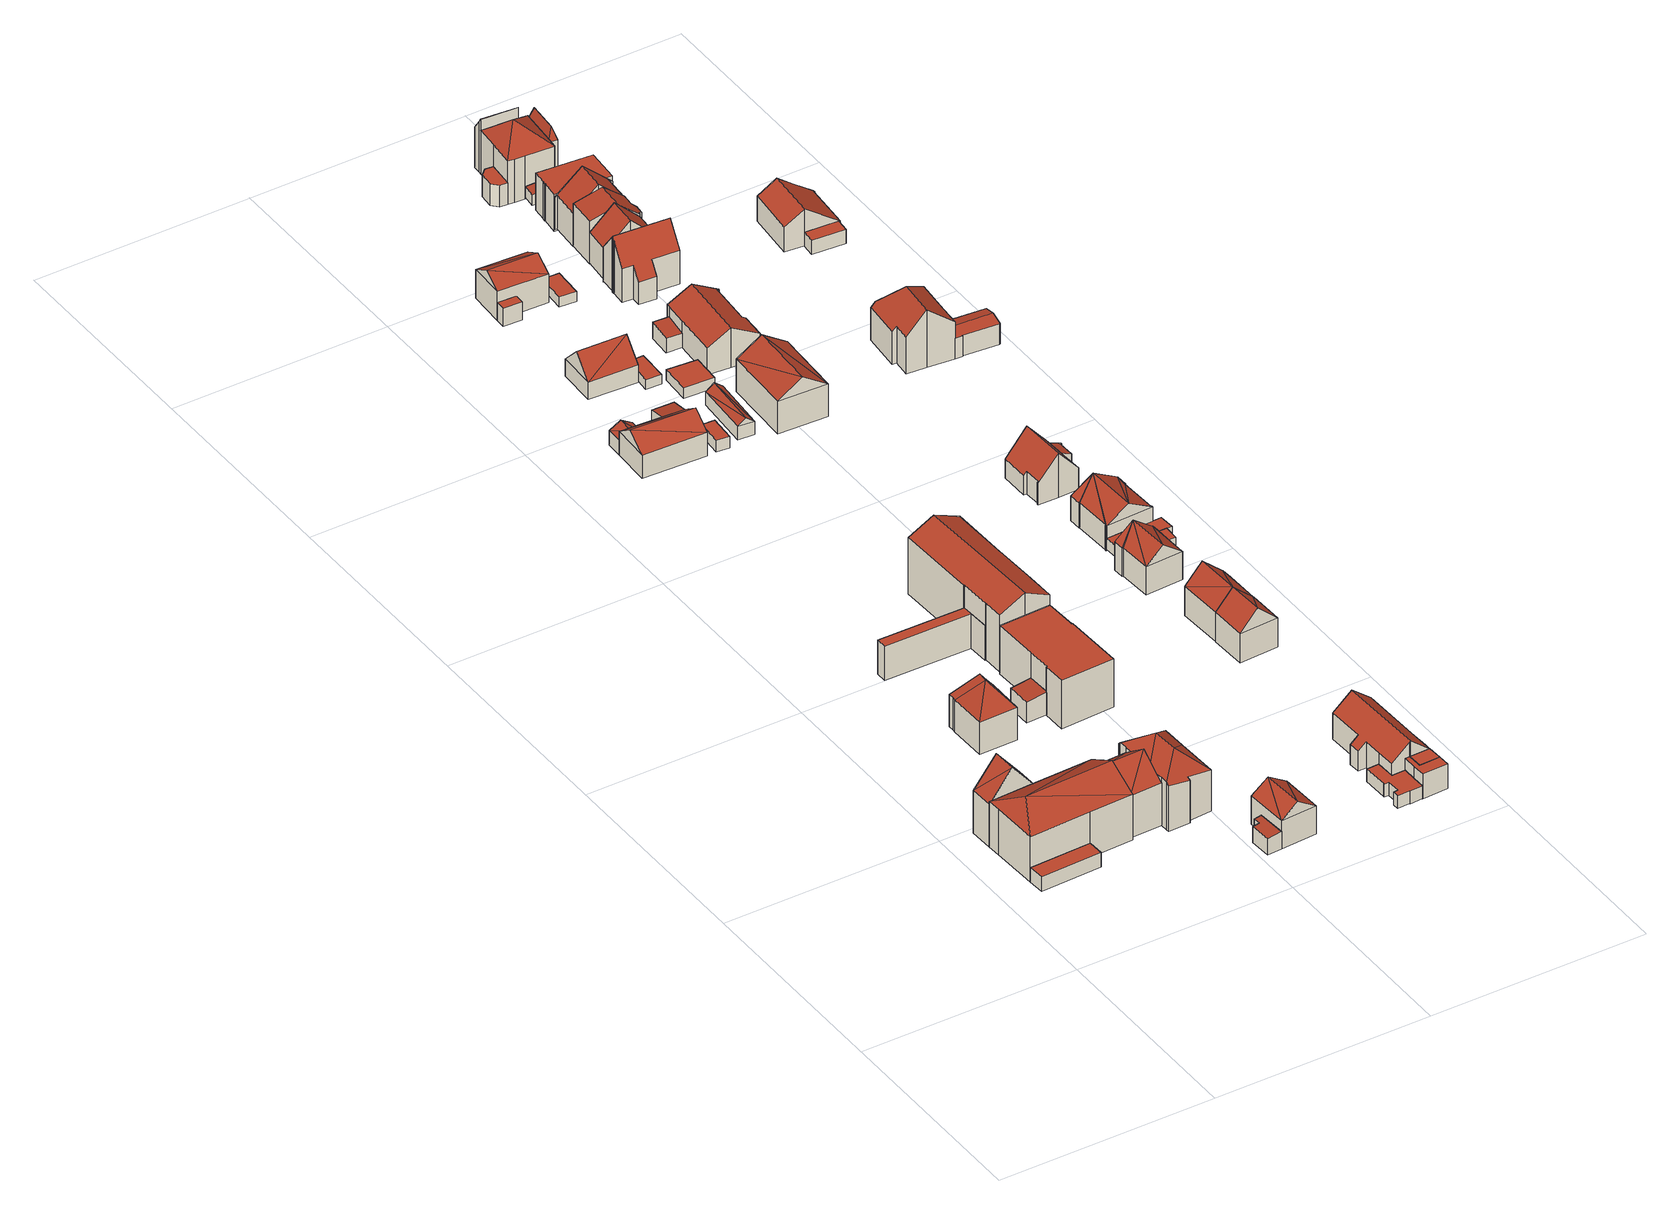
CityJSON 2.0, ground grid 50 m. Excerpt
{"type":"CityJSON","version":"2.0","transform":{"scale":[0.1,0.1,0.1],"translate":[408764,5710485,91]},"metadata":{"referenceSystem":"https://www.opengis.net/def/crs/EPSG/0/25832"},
"CityObjects":{
"building1":{"type":"Building","attributes":{"Gemeindeschluessel":"05978036","Geometrietyp2DReferenz":"3000","function":"31001_2000"},"children":["building1-1","building1-2","building1-3","building1-4","building1-5"]},
"building1-1":{"type":"BuildingPart","attributes":{"roofType":"5000","measuredHeight":14.99},"parents":["building1"],"geometry":[{"type":"MultiSurface","lod":"2","boundaries":[[[0,1,2,3,4]],[[1,5,6,7,2]],[[8,9,10,11,12]],[[9,13,14,15,10]],[[16,17,18,19,20]],[[17,21,22,23,18]],[[5,1,0,24]],[[24,17,25,26,27,28]],[[17,24,0,21]],[[9,24,28,29]],[[24,9,8,30,31,5]],[[9,29,13]],[[16,25,17]],[[23,3,2,7,11,10,15,19,18]],[[4,22,21,0]],[[4,3,23,22]],[[12,30,8]],[[6,5,31]],[[12,11,7,6]],[[12,6,31,30]],[[20,32,16]],[[33,14,13]],[[20,19,15,14]],[[20,14,33,32]],[[13,29,28,27,33]],[[32,26,25,16]],[[33,27,26,32]]],"semantics":{"surfaces":[{"type":"WallSurface"},{"type":"RoofSurface"},{"type":"GroundSurface"},{"type":"ClosureSurface"}],"values":[0,0,0,0,0,0,1,1,1,1,1,0,0,2,0,3,0,0,3,3,0,0,3,3,0,0,3]}}]},
"building1-2":{"type":"BuildingPart","attributes":{"roofType":"3200","measuredHeight":14.54},"parents":["building1"],"geometry":[{"type":"MultiSurface","lod":"2","boundaries":[[[34,35,36,37]],[[35,38,39,36]],[[38,40,41,39]],[[40,42,43,41]],[[42,44,45,43]],[[44,46,47,45]],[[46,48,49,47]],[[48,50,51,49]],[[50,52,53,51]],[[52,54,55,56,53]],[[57,58,59,60,61]],[[58,34,37,59]],[[52,50,48,46,44,62]],[[40,38,35,34,58,63]],[[44,42,62]],[[42,40,63,62]],[[64,65,54,52,62,63]],[[58,57,66,64,63]],[[37,36,39,41,43,45,47,49,51,53,56,67,60,59]],[[65,55,54]],[[67,56,55,68]],[[68,55,65,64]],[[61,66,57]],[[67,68,61,60]],[[61,68,64,66]]],"semantics":{"surfaces":[{"type":"WallSurface"},{"type":"RoofSurface"},{"type":"GroundSurface"},{"type":"ClosureSurface"}],"values":[0,0,0,0,0,0,0,0,0,0,0,0,1,1,1,1,1,1,2,0,3,3,0,3,3]}}]},
"building1-3":{"type":"BuildingPart","attributes":{"roofType":"1000","measuredHeight":3.52},"parents":["building1"],"geometry":[{"type":"MultiSurface","lod":"2","boundaries":[[[22,69,70,23]],[[69,71,72,70]],[[71,4,3,72]],[[4,71,69,22]],[[23,70,72,3]],[[23,3,4,22]]],"semantics":{"surfaces":[{"type":"WallSurface"},{"type":"RoofSurface"},{"type":"GroundSurface"},{"type":"ClosureSurface"}],"values":[0,0,0,1,2,3]}}]},
"building1-4":{"type":"BuildingPart","attributes":{"roofType":"3100","measuredHeight":14.87},"parents":["building1"],"geometry":[{"type":"MultiSurface","lod":"2","boundaries":[[[55,20,19,56]],[[14,61,60,15]],[[61,27,73,66]],[[61,14,33,27]],[[73,20,55,65]],[[20,73,27,26,32]],[[60,67,56,19,15]],[[56,67,68,55]],[[67,60,61,68]],[[15,19,20,14]],[[20,32,33,14]],[[32,26,27,33]],[[73,65,64,66]],[[64,65,55,68]],[[66,64,68,61]]],"semantics":{"surfaces":[{"type":"WallSurface"},{"type":"RoofSurface"},{"type":"GroundSurface"},{"type":"ClosureSurface"}],"values":[0,0,1,1,1,1,2,3,3,3,3,3,0,3,3]}}]},
"building1-5":{"type":"BuildingPart","attributes":{"roofType":"3100","measuredHeight":17.02},"parents":["building1"],"geometry":[{"type":"MultiSurface","lod":"2","boundaries":[[[74,12,11,75]],[[6,76,77,7]],[[76,74,75,77]],[[74,76,78]],[[78,12,74]],[[12,78,79,30]],[[76,79,78]],[[79,76,6,31]],[[75,11,7,77]],[[7,11,12,6]],[[30,79,31]],[[12,30,31,6]]],"semantics":{"surfaces":[{"type":"WallSurface"},{"type":"RoofSurface"},{"type":"GroundSurface"},{"type":"ClosureSurface"}],"values":[0,0,0,0,1,1,1,1,2,3,0,3]}}]},
"building2":{"type":"Building","attributes":{"Gemeindeschluessel":"05978036","Geometrietyp2DReferenz":"3000","function":"31001_1000","roofType":"5000","measuredHeight":13.53},"geometry":[{"type":"MultiSurface","lod":"2","boundaries":[[[80,81,82,83]],[[81,84,85,82]],[[84,86,87,85]],[[86,88,89,87]],[[88,90,91,89]],[[90,92,93,91]],[[92,94,95,93]],[[94,80,83,95]],[[90,88,96]],[[84,81,80,97]],[[86,84,97,96]],[[88,86,96]],[[80,94,92,96,97]],[[92,90,96]],[[83,82,85,87,89,91,93,95]]],"semantics":{"surfaces":[{"type":"WallSurface"},{"type":"RoofSurface"},{"type":"GroundSurface"}],"values":[0,0,0,0,0,0,0,0,1,1,1,1,1,1,2]}}]},
"building3":{"type":"Building","attributes":{"Gemeindeschluessel":"05978036","Geometrietyp2DReferenz":"3000","function":"31001_1000","roofType":"2100","measuredHeight":4.2},"geometry":[{"type":"MultiSurface","lod":"2","boundaries":[[[98,99,100,101]],[[99,102,103,100]],[[102,104,105,103]],[[104,106,107,105]],[[106,108,109,107]],[[108,98,101,109]],[[108,106,104,102,99,98]],[[101,100,103,105,107,109]]],"semantics":{"surfaces":[{"type":"WallSurface"},{"type":"RoofSurface"},{"type":"GroundSurface"}],"values":[0,0,0,0,0,0,1,2]}}]},
"building4":{"type":"Building","attributes":{"Gemeindeschluessel":"05978036","Geometrietyp2DReferenz":"3000","function":"31001_1000","roofType":"5000","measuredHeight":9.83},"geometry":[{"type":"MultiSurface","lod":"2","boundaries":[[[110,111,112,113]],[[111,114,115,112]],[[114,116,101,115]],[[116,110,113,101]],[[111,117,114]],[[117,111,118]],[[118,116,117]],[[116,118,110]],[[111,110,118]],[[116,114,117]],[[113,112,115,101]]],"semantics":{"surfaces":[{"type":"WallSurface"},{"type":"RoofSurface"},{"type":"GroundSurface"}],"values":[0,0,0,0,1,1,1,1,0,0,2]}}]},
"building5":{"type":"Building","attributes":{"Gemeindeschluessel":"05978036","Geometrietyp2DReferenz":"3000","function":"31001_2000"},"children":["building5-1","building5-2"]},
"building5-1":{"type":"BuildingPart","attributes":{"roofType":"2100","measuredHeight":5.44},"parents":["building5"],"geometry":[{"type":"MultiSurface","lod":"2","boundaries":[[[119,120,121,122]],[[120,123,124,121]],[[125,119,122,126]],[[125,127,123,120,119]],[[122,121,124,128,126]],[[128,124,123,127]],[[125,126,128,127]]],"semantics":{"surfaces":[{"type":"WallSurface"},{"type":"RoofSurface"},{"type":"GroundSurface"},{"type":"ClosureSurface"}],"values":[0,0,0,1,2,3,3]}}]},
"building5-2":{"type":"BuildingPart","attributes":{"roofType":"1000","measuredHeight":11.68},"parents":["building5"],"geometry":[{"type":"MultiSurface","lod":"2","boundaries":[[[129,130,125,126,131]],[[132,133,134,124,123]],[[133,135,136,134]],[[135,137,138,136]],[[137,139,140,138]],[[139,141,142,140]],[[141,129,131,142]],[[141,139,137,135,133,132,143,130,129]],[[131,126,128,124,134,136,138,140,142]],[[127,125,130,143]],[[127,128,126,125]],[[123,127,143,132]],[[123,124,128,127]]],"semantics":{"surfaces":[{"type":"WallSurface"},{"type":"RoofSurface"},{"type":"GroundSurface"},{"type":"ClosureSurface"}],"values":[0,0,0,0,0,0,0,1,2,0,3,0,3]}}]},
"building6":{"type":"Building","attributes":{"Gemeindeschluessel":"05978036","Geometrietyp2DReferenz":"3000","function":"31001_3071"},"children":["building6-1","building6-2","building6-3"]},
"building6-1":{"type":"BuildingPart","attributes":{"roofType":"1000","measuredHeight":8.32},"parents":["building6"],"geometry":[{"type":"MultiSurface","lod":"2","boundaries":[[[144,145,146,147]],[[145,148,149,146]],[[148,150,151,149]],[[150,152,153,151]],[[152,154,155,153]],[[152,150,148,145,144,156,154]],[[155,157,147,146,149,151,153]],[[157,155,154,156]],[[147,157,156,144]]],"semantics":{"surfaces":[{"type":"WallSurface"},{"type":"RoofSurface"},{"type":"GroundSurface"},{"type":"ClosureSurface"}],"values":[0,0,0,0,0,1,2,3,3]}}]},
"building6-2":{"type":"BuildingPart","attributes":{"roofType":"3100","measuredHeight":16.71},"parents":["building6"],"geometry":[{"type":"MultiSurface","lod":"2","boundaries":[[[158,159,160,161,162]],[[159,163,164,160]],[[163,165,166,164]],[[165,167,168,166]],[[167,169,144,147,168]],[[170,171,172,155,154]],[[171,173,174,172]],[[173,175,176,174]],[[175,177,178,176]],[[177,179,178]],[[173,171,170,180,169,167,165,163]],[[163,159,158,177,175,173]],[[161,160,164,166,168,147,157,155,172,174,176,178]],[[162,179,177,158]],[[162,161,178,179]],[[180,156,144,169]],[[156,157,147,144]],[[170,154,156,180]],[[154,155,157,156]]],"semantics":{"surfaces":[{"type":"WallSurface"},{"type":"RoofSurface"},{"type":"GroundSurface"},{"type":"ClosureSurface"}],"values":[0,0,0,0,0,0,0,0,0,0,1,1,2,0,3,0,3,0,3]}}]},
"building6-3":{"type":"BuildingPart","attributes":{"roofType":"1000","measuredHeight":5.37},"parents":["building6"],"geometry":[{"type":"MultiSurface","lod":"2","boundaries":[[[181,182,183,184]],[[182,185,186,183]],[[185,187,188,186]],[[187,162,161,188]],[[179,181,184,178]],[[179,162,187,185,182,181]],[[184,183,186,188,161,178]],[[178,161,162,179]]],"semantics":{"surfaces":[{"type":"WallSurface"},{"type":"RoofSurface"},{"type":"GroundSurface"},{"type":"ClosureSurface"}],"values":[0,0,0,0,0,1,2,3]}}]},
"building7":{"type":"Building","attributes":{"Gemeindeschluessel":"05978036","Geometrietyp2DReferenz":"3000","function":"31001_1000"},"children":["building7-1","building7-2","building7-3"]},
"building7-1":{"type":"BuildingPart","attributes":{"roofType":"3100","measuredHeight":4.99},"parents":["building7"],"geometry":[{"type":"MultiSurface","lod":"2","boundaries":[[[189,190,191,192]],[[193,194,195,196]],[[194,189,192,195]],[[189,194,197]],[[197,190,189]],[[190,197,198]],[[194,198,197]],[[198,194,193]],[[192,191,196,195]],[[196,191,190,193]],[[193,190,198]]],"semantics":{"surfaces":[{"type":"WallSurface"},{"type":"RoofSurface"},{"type":"GroundSurface"},{"type":"ClosureSurface"}],"values":[0,0,0,0,1,1,1,1,2,3,3]}}]},
"building7-2":{"type":"BuildingPart","attributes":{"roofType":"3100","measuredHeight":8.88},"parents":["building7"],"geometry":[{"type":"MultiSurface","lod":"2","boundaries":[[[199,200,193,196,201]],[[202,203,204,191,190]],[[205,206,207,208]],[[206,199,201,207]],[[206,209,210]],[[206,210,199]],[[209,205,203,202,200]],[[200,210,209]],[[205,209,206]],[[199,210,200]],[[201,196,191,204,208,207]],[[190,198,193,200,202]],[[190,191,196,193]],[[190,193,198]],[[208,204,203,205]]],"semantics":{"surfaces":[{"type":"WallSurface"},{"type":"RoofSurface"},{"type":"GroundSurface"},{"type":"ClosureSurface"}],"values":[0,0,0,0,1,1,1,1,0,0,2,0,3,3,3]}}]},
"building7-3":{"type":"BuildingPart","attributes":{"roofType":"2100","measuredHeight":5.72},"parents":["building7"],"geometry":[{"type":"MultiSurface","lod":"2","boundaries":[[[211,212,204,203]],[[211,213,214,212]],[[213,205,208,214]],[[205,213,211,203]],[[204,212,214,208]],[[203,204,208,205]]],"semantics":{"surfaces":[{"type":"WallSurface"},{"type":"RoofSurface"},{"type":"GroundSurface"},{"type":"ClosureSurface"}],"values":[0,0,0,1,2,3]}}]},
"building8":{"type":"Building","attributes":{"Gemeindeschluessel":"05978036","Geometrietyp2DReferenz":"3000","function":"31001_1100","roofType":"1000","measuredHeight":3.12},"geometry":[{"type":"MultiSurface","lod":"2","boundaries":[[[215,216,217,218]],[[216,219,220,217]],[[219,221,222,220]],[[221,223,224,222]],[[223,225,226,224]],[[225,227,228,226]],[[227,229,230,228]],[[229,231,232,230]],[[231,233,234,232]],[[233,235,236,234]],[[235,237,238,236]],[[237,239,240,238]],[[239,241,242,240]],[[241,243,244,242]],[[243,215,218,244]],[[243,241,239,237,235,233,231,229,227,225,223,221,219,216,215]],[[218,217,220,222,224,226,228,230,232,234,236,238,240,242,244]]],"semantics":{"surfaces":[{"type":"WallSurface"},{"type":"RoofSurface"},{"type":"GroundSurface"}],"values":[0,0,0,0,0,0,0,0,0,0,0,0,0,0,0,1,2]}}]},
"building9":{"type":"Building","attributes":{"Gemeindeschluessel":"05978036","Geometrietyp2DReferenz":"3000","function":"31001_2460","roofType":"1000","measuredHeight":2.77},"geometry":[{"type":"MultiSurface","lod":"2","boundaries":[[[245,246,247,248]],[[246,249,250,247]],[[249,251,252,250]],[[251,245,248,252]],[[251,249,246,245]],[[248,247,250,252]]],"semantics":{"surfaces":[{"type":"WallSurface"},{"type":"RoofSurface"},{"type":"GroundSurface"}],"values":[0,0,0,0,1,2]}}]},
"building10":{"type":"Building","attributes":{"Gemeindeschluessel":"05978036","Geometrietyp2DReferenz":"3000","function":"31001_1100","roofType":"1000","measuredHeight":6.04},"geometry":[{"type":"MultiSurface","lod":"2","boundaries":[[[253,254,255,256]],[[254,257,258,255]],[[257,259,260,258]],[[259,261,262,260]],[[261,263,264,262]],[[263,265,266,264]],[[265,253,256,266]],[[265,263,261,259,257,254,253]],[[256,255,258,260,262,264,266]]],"semantics":{"surfaces":[{"type":"WallSurface"},{"type":"RoofSurface"},{"type":"GroundSurface"}],"values":[0,0,0,0,0,0,0,1,2]}}]},
"building11":{"type":"Building","attributes":{"Gemeindeschluessel":"05978036","Geometrietyp2DReferenz":"3000","function":"31001_1100","roofType":"1000","measuredHeight":6.03},"geometry":[{"type":"MultiSurface","lod":"2","boundaries":[[[259,267,268,260]],[[267,263,264,268]],[[263,261,262,264]],[[261,259,260,262]],[[261,263,267,259]],[[260,268,264,262]]],"semantics":{"surfaces":[{"type":"WallSurface"},{"type":"RoofSurface"},{"type":"GroundSurface"}],"values":[0,0,0,0,1,2]}}]},
"building12":{"type":"Building","attributes":{"Gemeindeschluessel":"05978036","Geometrietyp2DReferenz":"3000","function":"31001_1000","roofType":"3100","measuredHeight":8.93},"geometry":[{"type":"MultiSurface","lod":"2","boundaries":[[[269,270,271,272]],[[270,273,274,271]],[[273,275,276,274]],[[275,269,272,276]],[[273,270,277]],[[269,275,278]],[[270,278,277]],[[278,270,269]],[[275,277,278]],[[277,275,273]],[[272,271,274,276]]],"semantics":{"surfaces":[{"type":"WallSurface"},{"type":"RoofSurface"},{"type":"GroundSurface"}],"values":[0,0,0,0,0,0,1,1,1,1,2]}}]},
"building13":{"type":"Building","attributes":{"Gemeindeschluessel":"05978036","Geometrietyp2DReferenz":"3000","function":"31001_1100","roofType":"3100","measuredHeight":10.06},"geometry":[{"type":"MultiSurface","lod":"2","boundaries":[[[279,280,281,282]],[[280,283,284,281]],[[283,285,286,284]],[[285,287,288,286]],[[287,289,290,288]],[[289,291,292,290]],[[291,293,294,292]],[[293,295,296,294]],[[295,297,298,296]],[[297,299,300,298]],[[299,301,302,300]],[[301,303,304,302]],[[303,305,306,304]],[[305,279,282,306]],[[301,299,297,295,293,291]],[[291,289,287,285,283,280,279,305,303,301]],[[282,281,284,286,288,290,292,294,296,298,300,302,304,306]]],"semantics":{"surfaces":[{"type":"WallSurface"},{"type":"RoofSurface"},{"type":"GroundSurface"}],"values":[0,0,0,0,0,0,0,0,0,0,0,0,0,0,1,1,2]}}]},
"building14":{"type":"Building","attributes":{"Gemeindeschluessel":"05978036","Geometrietyp2DReferenz":"3000","function":"31001_2460","roofType":"3100","measuredHeight":4.67},"geometry":[{"type":"MultiSurface","lod":"2","boundaries":[[[307,308,309,310]],[[308,311,312,309]],[[311,313,314,312]],[[313,307,310,314]],[[311,308,315]],[[307,313,316]],[[316,308,307]],[[308,316,315]],[[313,315,316]],[[315,313,311]],[[310,309,312,314]]],"semantics":{"surfaces":[{"type":"WallSurface"},{"type":"RoofSurface"},{"type":"GroundSurface"}],"values":[0,0,0,0,0,0,1,1,1,1,2]}}]},
"building15":{"type":"Building","attributes":{"Gemeindeschluessel":"05978036","Geometrietyp2DReferenz":"3000","function":"31001_2460","roofType":"1000","measuredHeight":2.3},"geometry":[{"type":"MultiSurface","lod":"2","boundaries":[[[317,318,319,320]],[[318,321,322,319]],[[321,323,324,322]],[[323,325,326,324]],[[325,317,320,326]],[[325,323,321,318,317]],[[320,319,322,324,326]]],"semantics":{"surfaces":[{"type":"WallSurface"},{"type":"RoofSurface"},{"type":"GroundSurface"}],"values":[0,0,0,0,0,1,2]}}]},
"building16":{"type":"Building","attributes":{"Gemeindeschluessel":"05978036","Geometrietyp2DReferenz":"3000","function":"31001_1000"},"children":["building16-1","building16-2"]},
"building16-1":{"type":"BuildingPart","attributes":{"roofType":"3100","measuredHeight":9.4},"parents":["building16"],"geometry":[{"type":"MultiSurface","lod":"2","boundaries":[[[327,328,329,330]],[[328,331,332,329]],[[333,327,330,334,335]],[[331,328,336]],[[327,333,337]],[[327,336,328]],[[336,327,337]],[[337,331,336]],[[331,337,333]],[[330,329,332,338,334]],[[338,332,331,333,335,339]],[[335,334,338,339]]],"semantics":{"surfaces":[{"type":"WallSurface"},{"type":"RoofSurface"},{"type":"GroundSurface"},{"type":"ClosureSurface"}],"values":[0,0,0,0,0,1,1,1,1,2,0,3]}}]},
"building16-2":{"type":"BuildingPart","attributes":{"roofType":"1000","measuredHeight":4.34},"parents":["building16"],"geometry":[{"type":"MultiSurface","lod":"2","boundaries":[[[339,340,341,338]],[[340,342,343,341]],[[342,335,334,343]],[[335,342,340,339]],[[338,341,343,334]],[[338,334,335,339]]],"semantics":{"surfaces":[{"type":"WallSurface"},{"type":"RoofSurface"},{"type":"GroundSurface"},{"type":"ClosureSurface"}],"values":[0,0,0,1,2,3]}}]},
"building17":{"type":"Building","attributes":{"Gemeindeschluessel":"05978036","Geometrietyp2DReferenz":"3000","function":"31001_2460","roofType":"1000","measuredHeight":2.61},"geometry":[{"type":"MultiSurface","lod":"2","boundaries":[[[344,345,346,347]],[[345,348,349,346]],[[348,350,351,349]],[[350,344,347,351]],[[350,348,345,344]],[[347,346,349,351]]],"semantics":{"surfaces":[{"type":"WallSurface"},{"type":"RoofSurface"},{"type":"GroundSurface"}],"values":[0,0,0,0,1,2]}}]},
"building18":{"type":"Building","attributes":{"Gemeindeschluessel":"05978036","Geometrietyp2DReferenz":"3000","function":"31001_1000","roofType":"5000","measuredHeight":11.56},"geometry":[{"type":"MultiSurface","lod":"2","boundaries":[[[352,353,354,355]],[[353,356,357,354]],[[356,358,359,357]],[[358,360,361,359]],[[360,362,363,361]],[[362,364,365,363]],[[364,352,355,365]],[[366,367,368,364,362]],[[366,360,358,356,353]],[[353,367,366]],[[352,368,367,353]],[[364,368,352]],[[360,366,362]],[[355,354,357,359,361,363,365]]],"semantics":{"surfaces":[{"type":"WallSurface"},{"type":"RoofSurface"},{"type":"GroundSurface"}],"values":[0,0,0,0,0,0,0,1,1,1,0,0,0,2]}}]},
"building19":{"type":"Building","attributes":{"Gemeindeschluessel":"05978036","Geometrietyp2DReferenz":"3000","function":"31001_1000","roofType":"5000","measuredHeight":11.37},"geometry":[{"type":"MultiSurface","lod":"2","boundaries":[[[369,370,371,372]],[[370,373,374,371]],[[373,375,376,374]],[[375,353,377,376]],[[353,352,378,377]],[[352,364,379,378]],[[364,369,372,379]],[[367,380,369]],[[369,364,368,367]],[[367,353,375,373]],[[373,381,380,367]],[[369,380,381,370]],[[370,381,373]],[[352,368,364]],[[353,367,368,352]],[[372,371,374,376,377,378,379]]],"semantics":{"surfaces":[{"type":"WallSurface"},{"type":"RoofSurface"},{"type":"GroundSurface"}],"values":[0,0,0,0,0,0,0,1,1,1,1,0,0,0,0,2]}}]},
"building20":{"type":"Building","attributes":{"Gemeindeschluessel":"05978036","Geometrietyp2DReferenz":"3000","function":"31001_1000","roofType":"3100","measuredHeight":11.69},"geometry":[{"type":"MultiSurface","lod":"2","boundaries":[[[382,383,384,385]],[[383,386,387,384]],[[386,388,389,387]],[[388,382,385,389]],[[386,383,390]],[[382,388,391]],[[391,383,382]],[[383,391,390]],[[388,390,391]],[[390,388,386]],[[385,384,387,389]]],"semantics":{"surfaces":[{"type":"WallSurface"},{"type":"RoofSurface"},{"type":"GroundSurface"}],"values":[0,0,0,0,0,0,1,1,1,1,2]}}]},
"building21":{"type":"Building","attributes":{"Gemeindeschluessel":"05978036","Geometrietyp2DReferenz":"3000","function":"31001_2460","roofType":"1000","measuredHeight":2.45},"geometry":[{"type":"MultiSurface","lod":"2","boundaries":[[[392,393,394,395]],[[393,396,397,394]],[[396,398,399,397]],[[398,400,401,399]],[[400,392,395,401]],[[400,398,396,393,392]],[[395,394,397,399,401]]],"semantics":{"surfaces":[{"type":"WallSurface"},{"type":"RoofSurface"},{"type":"GroundSurface"}],"values":[0,0,0,0,0,1,2]}}]},
"building22":{"type":"Building","attributes":{"Gemeindeschluessel":"05978036","Geometrietyp2DReferenz":"3000","function":"31001_1000","roofType":"5000","measuredHeight":10.27},"geometry":[{"type":"MultiSurface","lod":"2","boundaries":[[[402,403,404,405]],[[403,406,407,404]],[[406,408,409,407]],[[408,410,411,409]],[[410,412,413,411]],[[412,414,415,413]],[[414,416,417,415]],[[416,418,419,417]],[[418,420,421,419]],[[420,402,405,421]],[[420,422,408,406,403,402]],[[420,423,424,422]],[[410,422,424]],[[412,410,424]],[[414,412,424]],[[424,416,414]],[[418,423,420]],[[416,424,423,418]],[[408,422,410]],[[405,404,407,409,411,413,415,417,419,421]]],"semantics":{"surfaces":[{"type":"WallSurface"},{"type":"RoofSurface"},{"type":"GroundSurface"}],"values":[0,0,0,0,0,0,0,0,0,0,1,1,1,1,1,1,0,0,0,2]}}]},
"building23":{"type":"Building","attributes":{"Gemeindeschluessel":"05978036","Geometrietyp2DReferenz":"3000","function":"31001_2460","roofType":"1000","measuredHeight":2.7},"geometry":[{"type":"MultiSurface","lod":"2","boundaries":[[[425,426,427,428]],[[426,429,430,427]],[[429,431,432,430]],[[431,433,434,432]],[[433,425,428,434]],[[433,431,429,426,425]],[[428,427,430,432,434]]],"semantics":{"surfaces":[{"type":"WallSurface"},{"type":"RoofSurface"},{"type":"GroundSurface"}],"values":[0,0,0,0,0,1,2]}}]},
"building24":{"type":"Building","attributes":{"Gemeindeschluessel":"05978036","Geometrietyp2DReferenz":"3000","function":"31001_1000"},"children":["building24-1","building24-2"]},
"building24-1":{"type":"BuildingPart","attributes":{"roofType":"3100","measuredHeight":9.57},"parents":["building24"],"geometry":[{"type":"MultiSurface","lod":"2","boundaries":[[[435,436,437,438]],[[436,439,440,437]],[[439,441,442,440]],[[441,443,444,442]],[[443,445,446,444]],[[445,447,448,449,446]],[[450,451,452,453,454]],[[451,455,456,452]],[[455,457,458,456]],[[457,459,460,458]],[[459,435,438,460]],[[455,451,450,447,445,443]],[[443,441,439,436,435,459,457,455]],[[438,437,440,442,444,446,449,453,452,456,458,460]],[[454,448,447,450]],[[454,453,449,448]]],"semantics":{"surfaces":[{"type":"WallSurface"},{"type":"RoofSurface"},{"type":"GroundSurface"},{"type":"ClosureSurface"}],"values":[0,0,0,0,0,0,0,0,0,0,0,1,1,2,0,3]}}]},
"building24-2":{"type":"BuildingPart","attributes":{"roofType":"2100","measuredHeight":3.96},"parents":["building24"],"geometry":[{"type":"MultiSurface","lod":"2","boundaries":[[[461,462,463,464]],[[462,454,453,463]],[[448,461,464,449]],[[448,454,462,461]],[[464,463,453,449]],[[448,449,453,454]]],"semantics":{"surfaces":[{"type":"WallSurface"},{"type":"RoofSurface"},{"type":"GroundSurface"},{"type":"ClosureSurface"}],"values":[0,0,0,1,2,3]}}]},
"building25":{"type":"Building","attributes":{"Gemeindeschluessel":"05978036","Geometrietyp2DReferenz":"3000","function":"31001_1100","roofType":"5000","measuredHeight":9.32},"geometry":[{"type":"MultiSurface","lod":"2","boundaries":[[[465,466,467,468]],[[466,469,470,467]],[[469,471,472,470]],[[471,473,474,472]],[[473,475,476,474]],[[475,477,478,476]],[[477,479,480,478]],[[479,481,482,480]],[[481,483,484,482]],[[483,485,486,484]],[[485,487,488,486]],[[487,489,490,488]],[[489,465,468,490]],[[491,465,492]],[[491,471,465]],[[491,473,471]],[[491,475,473]],[[475,491,477]],[[471,466,465]],[[466,471,469]],[[479,483,481]],[[479,492,483]],[[492,479,491]],[[485,489,487]],[[485,492,489]],[[492,485,483]],[[479,477,491]],[[465,489,492]],[[468,467,470,472,474,476,478,480,482,484,486,488,490]]],"semantics":{"surfaces":[{"type":"WallSurface"},{"type":"RoofSurface"},{"type":"GroundSurface"}],"values":[0,0,0,0,0,0,0,0,0,0,0,0,0,1,1,1,1,1,1,1,1,1,1,1,1,1,0,0,2]}}]},
"building26":{"type":"Building","attributes":{"Gemeindeschluessel":"05978036","Geometrietyp2DReferenz":"3000","function":"31001_2460","roofType":"1000","measuredHeight":2.38},"geometry":[{"type":"MultiSurface","lod":"2","boundaries":[[[493,494,495,496]],[[494,497,498,495]],[[497,499,500,498]],[[499,501,502,500]],[[501,503,504,502]],[[503,505,506,504]],[[505,507,508,506]],[[507,493,496,508]],[[507,505,503,501,499,497,494,493]],[[496,495,498,500,502,504,506,508]]],"semantics":{"surfaces":[{"type":"WallSurface"},{"type":"RoofSurface"},{"type":"GroundSurface"}],"values":[0,0,0,0,0,0,0,0,1,2]}}]},
"building27":{"type":"Building","attributes":{"Gemeindeschluessel":"05978036","Geometrietyp2DReferenz":"3000","function":"31001_2460","roofType":"1000","measuredHeight":2.69},"geometry":[{"type":"MultiSurface","lod":"2","boundaries":[[[509,510,511,512]],[[510,513,490,511]],[[513,514,515,490]],[[514,516,517,515]],[[516,518,519,517]],[[518,509,512,519]],[[518,516,514,513,510,509]],[[512,511,490,515,517,519]]],"semantics":{"surfaces":[{"type":"WallSurface"},{"type":"RoofSurface"},{"type":"GroundSurface"}],"values":[0,0,0,0,0,0,1,2]}}]},
"building28":{"type":"Building","attributes":{"Gemeindeschluessel":"05978036","Geometrietyp2DReferenz":"3000","function":"31001_1000"},"children":["building28-1","building28-2"]},
"building28-1":{"type":"BuildingPart","attributes":{"roofType":"2100","measuredHeight":4.67},"parents":["building28"],"geometry":[{"type":"MultiSurface","lod":"2","boundaries":[[[520,521,522,523]],[[521,524,525,522]],[[524,526,527,525]],[[526,528,529,527]],[[528,530,531,529]],[[528,526,524,521,520,530]],[[531,523,522,525,527,529]],[[523,531,530,520]]],"semantics":{"surfaces":[{"type":"WallSurface"},{"type":"RoofSurface"},{"type":"GroundSurface"},{"type":"ClosureSurface"}],"values":[0,0,0,0,0,1,2,3]}}]},
"building28-2":{"type":"BuildingPart","attributes":{"roofType":"3100","measuredHeight":10.57},"parents":["building28"],"geometry":[{"type":"MultiSurface","lod":"2","boundaries":[[[532,533,534,535]],[[533,536,537,534]],[[536,538,539,537]],[[538,540,541,539]],[[540,542,520,523,541]],[[543,544,545,531,530]],[[544,546,547,545]],[[546,548,549,547]],[[548,550,551,549]],[[550,552,553,551]],[[552,554,555,553]],[[554,532,535,555]],[[550,548,546,544,543,542,540]],[[540,538,536,533,532,554,552,550]],[[535,534,537,539,541,523,531,545,547,549,551,553,555]],[[530,520,542,543]],[[530,531,523,520]]],"semantics":{"surfaces":[{"type":"WallSurface"},{"type":"RoofSurface"},{"type":"GroundSurface"},{"type":"ClosureSurface"}],"values":[0,0,0,0,0,0,0,0,0,0,0,0,1,1,2,0,3]}}]},
"building29":{"type":"Building","attributes":{"Gemeindeschluessel":"05978036","Geometrietyp2DReferenz":"3000","function":"31001_1000","roofType":"3100","measuredHeight":13.49},"geometry":[{"type":"MultiSurface","lod":"2","boundaries":[[[556,557,558,559]],[[557,560,561,558]],[[560,562,563,561]],[[562,564,565,563]],[[564,566,567,565]],[[566,568,569,567]],[[568,570,571,569]],[[570,572,573,571]],[[572,574,575,573]],[[574,576,577,575]],[[576,578,579,577]],[[578,580,581,579]],[[580,582,583,581]],[[582,556,559,583]],[[578,576,574,572]],[[572,570,568,566,564,562,560,557,556,582,580,578]],[[559,558,561,563,565,567,569,571,573,575,577,579,581,583]]],"semantics":{"surfaces":[{"type":"WallSurface"},{"type":"RoofSurface"},{"type":"GroundSurface"}],"values":[0,0,0,0,0,0,0,0,0,0,0,0,0,0,1,1,2]}}]},
"building30":{"type":"Building","attributes":{"Gemeindeschluessel":"05978036","Geometrietyp2DReferenz":"3000","function":"31001_1000","roofType":"3100","measuredHeight":12.81},"geometry":[{"type":"MultiSurface","lod":"2","boundaries":[[[584,585,586,587]],[[585,588,589,586]],[[588,590,591,589]],[[590,592,593,591]],[[592,594,595,593]],[[594,596,597,595]],[[596,598,599,597]],[[598,600,601,599]],[[600,602,603,601]],[[602,584,587,603]],[[598,596,594,592,590,588]],[[588,585,584,602,600,598]],[[587,586,589,591,593,595,597,599,601,603]]],"semantics":{"surfaces":[{"type":"WallSurface"},{"type":"RoofSurface"},{"type":"GroundSurface"}],"values":[0,0,0,0,0,0,0,0,0,0,1,1,2]}}]},
"building31":{"type":"Building","attributes":{"Gemeindeschluessel":"05978036","Geometrietyp2DReferenz":"3000","function":"31001_1000","roofType":"3100","measuredHeight":12.05},"geometry":[{"type":"MultiSurface","lod":"2","boundaries":[[[604,605,606,607]],[[605,608,609,606]],[[608,610,611,609]],[[610,612,613,611]],[[612,614,615,613]],[[614,616,617,615]],[[616,618,619,617]],[[618,620,621,619]],[[620,622,623,621]],[[622,604,607,623]],[[618,616,614,612]],[[612,610,608,605,604,622,620,618]],[[607,606,609,611,613,615,617,619,621,623]]],"semantics":{"surfaces":[{"type":"WallSurface"},{"type":"RoofSurface"},{"type":"GroundSurface"}],"values":[0,0,0,0,0,0,0,0,0,0,1,1,2]}}]},
"building32":{"type":"Building","attributes":{"Gemeindeschluessel":"05978036","Geometrietyp2DReferenz":"3000","function":"31001_1000","roofType":"3100","measuredHeight":13.13},"geometry":[{"type":"MultiSurface","lod":"2","boundaries":[[[624,625,626,627]],[[625,628,629,626]],[[628,630,631,629]],[[630,632,633,631]],[[632,634,635,633]],[[634,636,637,635]],[[636,638,639,637]],[[638,640,641,639]],[[640,642,643,641]],[[642,624,627,643]],[[638,636,634,632,630,628]],[[628,625,624,642,640,638]],[[627,626,629,631,633,635,637,639,641,643]]],"semantics":{"surfaces":[{"type":"WallSurface"},{"type":"RoofSurface"},{"type":"GroundSurface"}],"values":[0,0,0,0,0,0,0,0,0,0,1,1,2]}}]},
"building33":{"type":"Building","attributes":{"Gemeindeschluessel":"05978036","Geometrietyp2DReferenz":"3000","function":"31001_1000","roofType":"9999","measuredHeight":9},"geometry":[{"type":"MultiSurface","lod":"2","boundaries":[[[644,645,646,647,648,649,650,651]],[[651,650,652,653]],[[650,649,654,652]],[[649,648,655,654]],[[648,647,656,655]],[[647,646,657,656]],[[646,645,658,657]],[[645,644,659,658]],[[644,651,653,659]],[[653,652,654,655,656,657,658,659]]],"semantics":{"surfaces":[{"type":"RoofSurface"},{"type":"WallSurface"},{"type":"GroundSurface"}],"values":[0,1,1,1,1,1,1,1,1,2]}}]},
"building34":{"type":"Building","attributes":{"Gemeindeschluessel":"05978036","Geometrietyp2DReferenz":"3000","function":"31001_2460","roofType":"2100","measuredHeight":3.02},"geometry":[{"type":"MultiSurface","lod":"2","boundaries":[[[660,661,662,663]],[[661,664,665,662]],[[664,666,667,665]],[[666,660,663,667]],[[666,664,661,660]],[[663,662,665,667]]],"semantics":{"surfaces":[{"type":"WallSurface"},{"type":"RoofSurface"},{"type":"GroundSurface"}],"values":[0,0,0,0,1,2]}}]},
"building35":{"type":"Building","attributes":{"Gemeindeschluessel":"05978036","Geometrietyp2DReferenz":"3000","function":"31001_1000"},"children":["building35-1","building35-2","building35-3","building35-4"]},
"building35-1":{"type":"BuildingPart","attributes":{"roofType":"2100","measuredHeight":13.35},"parents":["building35"],"geometry":[{"type":"MultiSurface","lod":"2","boundaries":[[[668,669,670,671,672]],[[673,674,675,676,677]],[[674,678,679,675]],[[678,668,672,679]],[[678,674,673,669,668]],[[672,671,676,675,679]],[[673,677,670,669]],[[677,676,671,670]]],"semantics":{"surfaces":[{"type":"WallSurface"},{"type":"RoofSurface"},{"type":"GroundSurface"},{"type":"ClosureSurface"}],"values":[0,0,0,0,1,2,0,3]}}]},
"building35-2":{"type":"BuildingPart","attributes":{"roofType":"5000","measuredHeight":12.72},"parents":["building35"],"geometry":[{"type":"MultiSurface","lod":"2","boundaries":[[[680,681,682,683]],[[681,684,685,682]],[[684,686,687,685]],[[688,680,683,689]],[[690,686,684]],[[691,690,684,681,680]],[[691,680,688]],[[690,691,688,686]],[[683,682,685,687,689]],[[689,687,686,688]]],"semantics":{"surfaces":[{"type":"WallSurface"},{"type":"RoofSurface"},{"type":"GroundSurface"},{"type":"ClosureSurface"}],"values":[0,0,0,0,1,1,1,1,2,3]}}]},
"building35-3":{"type":"BuildingPart","attributes":{"roofType":"1000","measuredHeight":5.26},"parents":["building35"],"geometry":[{"type":"MultiSurface","lod":"2","boundaries":[[[692,693,694,695]],[[693,696,697,694]],[[696,698,699,697]],[[698,700,701,699]],[[702,692,695,703]],[[702,700,698,696,693,692]],[[695,694,697,699,701,703]],[[703,701,700,702]]],"semantics":{"surfaces":[{"type":"WallSurface"},{"type":"RoofSurface"},{"type":"GroundSurface"},{"type":"ClosureSurface"}],"values":[0,0,0,0,0,1,2,3]}}]},
"building35-4":{"type":"BuildingPart","attributes":{"roofType":"3500","measuredHeight":15.54},"parents":["building35"],"geometry":[{"type":"MultiSurface","lod":"2","boundaries":[[[704,705,706,687,686]],[[705,707,708,706]],[[707,709,710,708]],[[709,711,712,710]],[[711,713,702,703,712]],[[714,677,676,701,700]],[[670,715,688,689,671]],[[705,704,715,716]],[[713,711,709,707,705,716]],[[677,714,713,716]],[[715,670,677,716]],[[687,706,708,710,712,703,701,676,671,689]],[[700,702,713,714]],[[700,701,703,702]],[[671,676,677,670]],[[686,688,715,704]],[[686,687,689,688]]],"semantics":{"surfaces":[{"type":"WallSurface"},{"type":"RoofSurface"},{"type":"GroundSurface"},{"type":"ClosureSurface"}],"values":[0,0,0,0,0,0,0,1,1,1,1,2,0,3,3,0,3]}}]},
"building36":{"type":"Building","attributes":{"Gemeindeschluessel":"05978036","Geometrietyp2DReferenz":"3000","function":"31001_1000"},"children":["building36-1","building36-2"]},
"building36-1":{"type":"BuildingPart","attributes":{"roofType":"3100","measuredHeight":5.79},"parents":["building36"],"geometry":[{"type":"MultiSurface","lod":"2","boundaries":[[[717,718,719,720]],[[718,721,722,719]],[[723,724,725,726]],[[724,727,728,725]],[[727,729,730,728]],[[729,731,732,730]],[[731,733,734,732]],[[733,735,736,734]],[[735,717,720,736]],[[731,729,727,724,723,737]],[[737,721,718,717,735,733,731]],[[720,719,722,738,726,725,728,730,732,734,736]],[[738,722,721,737]],[[723,726,738,737]]],"semantics":{"surfaces":[{"type":"WallSurface"},{"type":"RoofSurface"},{"type":"GroundSurface"},{"type":"ClosureSurface"}],"values":[0,0,0,0,0,0,0,0,0,1,1,2,3,3]}}]},
"building36-2":{"type":"BuildingPart","attributes":{"roofType":"5000","measuredHeight":14},"parents":["building36"],"geometry":[{"type":"MultiSurface","lod":"2","boundaries":[[[739,740,741,742]],[[740,743,744,741]],[[743,745,746,744]],[[745,747,748,746]],[[747,749,750,748]],[[749,751,752,750]],[[751,753,754,752]],[[753,755,756,754]],[[755,757,758,756]],[[757,759,760,758]],[[759,761,723,726,760]],[[762,739,742,722,721]],[[759,757,755,753,751,749,763]],[[749,747,745,743,740,739,763]],[[739,762,761,759,763]],[[742,741,744,746,748,750,752,754,756,758,760,726,738,722]],[[721,737,723,761,762]],[[721,722,738,737]],[[737,738,726,723]]],"semantics":{"surfaces":[{"type":"WallSurface"},{"type":"RoofSurface"},{"type":"GroundSurface"},{"type":"ClosureSurface"}],"values":[0,0,0,0,0,0,0,0,0,0,0,0,1,1,1,2,0,3,3]}}]},
"building37":{"type":"Building","attributes":{"Gemeindeschluessel":"05978036","Geometrietyp2DReferenz":"3000","function":"31001_1000"},"children":["building37-1","building37-2"]},
"building37-1":{"type":"BuildingPart","attributes":{"roofType":"3100","measuredHeight":8.91},"parents":["building37"],"geometry":[{"type":"MultiSurface","lod":"2","boundaries":[[[764,765,766,767]],[[765,768,769,766]],[[768,770,771,769]],[[770,772,773,774,771]],[[775,776,777,778,779]],[[776,780,781,777]],[[780,782,783,781]],[[782,784,785,783]],[[784,786,787,785]],[[786,764,767,787]],[[782,780,776,775,788]],[[788,772,770,768,765,764,786,784,782]],[[767,766,769,771,774,789,778,777,781,783,785,787]],[[790,773,772,788]],[[789,774,773,790]],[[775,779,790,788]],[[789,790,779,778]]],"semantics":{"surfaces":[{"type":"WallSurface"},{"type":"RoofSurface"},{"type":"GroundSurface"},{"type":"ClosureSurface"}],"values":[0,0,0,0,0,0,0,0,0,0,1,1,2,0,3,0,3]}}]},
"building37-2":{"type":"BuildingPart","attributes":{"roofType":"1000","measuredHeight":3.41},"parents":["building37"],"geometry":[{"type":"MultiSurface","lod":"2","boundaries":[[[773,791,792,774]],[[791,793,794,792]],[[793,779,778,794]],[[793,791,773,790,779]],[[778,789,774,792,794]],[[774,789,790,773]],[[789,778,779,790]]],"semantics":{"surfaces":[{"type":"WallSurface"},{"type":"RoofSurface"},{"type":"GroundSurface"},{"type":"ClosureSurface"}],"values":[0,0,0,1,2,3,3]}}]}
},
"vertices":[
[16,194,205],[12,302,205],[12,302,95],[16,194,95],[16,194,130],[11,334,205],[11,334,198],[11,334,95],[120,338,205],[253,343,205],[253,343,95],[120,338,95],[120,338,198],[254,331,205],[254,331,198],[254,331,95],[259,209,205],[259,203,205],[259,203,95],[259,209,95],[259,209,198],[158,199,205],[158,199,130],[158,199,95],[51,265,245],[259,209,209],[256,269,243],[256,270,244],[256,273,245],[254,331,212],[114,338,205],[17,334,205],[258,219,205],[254,321,205],
[326,359,205],[376,361,197],[376,361,95],[326,359,95],[376,354,203],[376,354,95],[433,356,195],[433,356,95],[435,299,195],[435,299,95],[439,199,195],[439,199,95],[382,196,203],[382,196,95],[383,189,198],[383,189,95],[333,187,206],[333,187,95],[332,194,211],[332,194,95],[332,212,211],[332,212,198],[332,212,95],[327,334,211],[326,352,211],[326,352,95],[327,334,95],[327,334,198],[384,247,240],[381,309,240],[330,252,211],[331,230,211],[328,317,211],[330,252,95],[330,252,198],
[159,161,130],[159,161,95],[18,156,130],[18,156,95],
[329,273,244],
[118,393,198],[118,393,95],[9,389,198],[9,389,95],[63,391,265],[65,336,265],
[156,707,174],[222,708,174],[222,708,96],[156,707,96],[244,708,174],[244,708,96],[245,687,174],[245,687,96],[245,599,175],[245,599,96],[157,598,174],[157,598,96],[156,686,174],[156,686,96],[156,693,174],[156,693,96],[201,644,231],[201,667,231],
[487,20,138],[454,18,135],[454,18,96],[487,20,96],[451,68,135],[451,68,96],[467,69,136],[467,69,96],[466,86,136],[466,86,96],[483,87,138],[483,87,96],
[481,120,164],[566,124,164],[566,124,96],[481,120,96],[571,25,164],[571,25,96],[487,20,164],[526,22,194],[521,122,194],
[309,665,120],[308,721,120],[308,721,70],[309,665,70],[355,723,125],[355,723,70],[355,666,125],[355,666,70],[357,666,125],[357,666,70],
[356,612,187],[355,666,187],[356,612,70],[355,723,187],[351,829,187],[351,829,70],[470,833,187],[470,833,70],[473,759,187],[473,759,70],[475,759,187],[475,759,70],[480,617,187],[480,617,70],[357,666,187],
[349,877,157],[348,877,157],[348,877,74],[349,877,74],[346,925,157],[346,925,74],[147,927,157],[147,927,74],[147,952,157],[147,952,74],[345,950,157],[345,950,74],[346,950,157],[346,950,74],
[468,899,212],[470,833,212],[470,833,74],[468,899,74],[468,899,127],[411,831,241],[411,831,74],[351,829,212],[351,829,74],[350,877,212],[350,877,74],[349,877,212],[345,950,211],[338,1141,211],[338,1141,74],[399,1143,241],[399,1143,74],[460,1145,212],[460,1145,74],[464,1005,212],[464,1005,74],[464,1005,127],[346,950,212],
[506,1006,127],[507,977,127],[507,977,74],[506,1006,74],[505,977,127],[505,977,74],[508,900,127],[508,900,74],
[172,1881,95],[170,1842,95],[170,1842,60],[172,1881,60],[118,1844,95],[120,1883,95],[120,1883,60],[118,1844,60],[146,1882,110],[144,1843,110],
[114,1755,117],[118,1844,117],[114,1755,60],[170,1842,117],[214,1840,117],[214,1840,60],[265,1837,117],[261,1749,117],[261,1749,60],[265,1837,60],[263,1793,149],[116,1800,149],
[216,1880,108],[216,1880,60],[267,1878,108],[267,1878,60],
[747,55,127],[747,57,127],[747,57,96],[747,55,96],[748,58,127],[748,58,96],[746,116,127],[746,116,96],[774,117,127],[774,117,96],[776,72,127],[776,72,96],[807,73,127],[807,73,96],[807,39,127],[807,39,96],[808,11,127],[808,11,96],[778,9,127],[778,9,96],[778,10,127],[778,10,96],[749,9,127],[749,9,96],[749,24,127],[749,24,96],[759,25,127],[759,25,96],[758,55,127],[758,55,96],
[311,1746,90],[282,1748,90],[282,1748,62],[311,1746,62],[286,1808,90],[286,1808,62],[315,1806,90],[315,1806,62],
[808,11,155],[807,39,155],[807,39,95],[808,11,95],[807,73,155],[807,73,95],[818,74,155],[818,74,95],[819,39,155],[819,39,95],[867,41,155],[867,41,95],[868,13,155],[868,13,95],
[865,75,155],[865,75,95],
[289,2043,86],[177,2048,86],[177,2048,44],[289,2043,44],[180,2137,86],[180,2137,44],[292,2132,86],[292,2132,44],[178,2092,133],[291,2088,133],
[774,117,154],[773,160,154],[773,160,91],[774,117,91],[754,160,139],[754,160,91],[753,187,139],[753,187,91],[772,188,154],[772,188,91],[769,276,154],[769,276,91],[814,277,191],[814,277,91],[859,279,154],[859,279,91],[863,138,154],[863,138,91],[865,89,154],[865,89,91],[865,75,154],[865,75,91],[821,74,191],[821,74,91],[818,74,189],[818,74,91],[776,72,154],[776,72,91],
[389,1892,90],[379,1761,90],[379,1761,58],[389,1892,58],[341,1764,90],[341,1764,58],[350,1894,90],[350,1894,58],[360,1762,105],[370,1893,105],
[287,2012,70],[289,2043,70],[289,2043,47],[287,2012,47],[290,2083,70],[290,2083,47],[326,2082,70],[326,2082,47],[323,2011,70],[323,2011,47],
[180,2461,101],[296,2455,101],[296,2455,31],[180,2461,31],[292,2372,101],[292,2372,31],[176,2377,101],[176,2377,31],[176,2377,75],[294,2414,125],[178,2419,125],[219,2375,31],[219,2375,75],
[218,2352,75],[218,2352,31],[175,2354,75],[175,2354,31],
[332,1945,75],[336,2014,75],[336,2014,49],[332,1945,49],[405,2008,75],[405,2008,49],[401,1941,75],[401,1941,49],
[756,677,153],[844,681,153],[844,681,82],[756,677,82],[844,680,153],[844,680,82],[846,624,153],[846,624,82],[847,597,153],[847,597,82],[757,592,153],[757,592,82],[754,677,153],[754,677,82],[799,595,197],[795,679,197],[756,677,155],
[749,781,153],[836,785,153],[836,785,83],[749,781,83],[840,785,153],[840,785,83],[841,759,153],[841,759,83],[844,681,83],[756,677,83],[754,677,83],[791,783,197],[836,785,156],
[543,1899,132],[535,1739,132],[535,1739,53],[543,1899,53],[421,1744,132],[421,1744,53],[428,1904,132],[428,1904,53],[478,1742,170],[485,1902,170],
[338,2343,58],[300,2346,58],[300,2346,34],[338,2343,34],[304,2414,58],[304,2414,34],[342,2412,58],[342,2412,34],[340,2382,58],[340,2382,34],
[807,983,148],[809,926,148],[809,926,80],[807,983,80],[811,887,148],[811,887,80],[811,886,148],[811,886,80],[724,882,148],[724,882,80],[720,958,148],[720,958,80],[717,958,148],[717,958,80],[716,983,148],[716,983,80],[799,986,148],[799,986,80],[807,987,148],[807,987,80],[765,884,183],[799,986,154],[760,985,183],
[741,1018,107],[739,1049,107],[739,1049,80],[741,1018,80],[808,1051,107],[808,1051,80],[809,1017,107],[809,1017,80],[799,1017,107],[799,1017,80],
[538,2146,105],[531,2046,105],[531,2046,40],[538,2146,40],[539,2045,100],[539,2045,40],[535,1986,100],[535,1986,40],[472,1991,136],[472,1991,40],[418,1995,105],[418,1995,40],[426,2097,105],[426,2097,75],[426,2097,40],[430,2151,105],[430,2158,105],[430,2158,40],[430,2151,40],[430,2151,80],[484,2154,136],[484,2154,40],[544,2150,102],[544,2150,40],[543,2146,102],[543,2146,40],
[390,2100,75],[394,2154,80],[394,2154,40],[390,2100,40],
[739,1049,137],[738,1049,137],[738,1049,77],[739,1049,77],[738,1052,137],[738,1052,77],[739,1052,137],[739,1052,77],[735,1140,137],[735,1140,77],[734,1140,137],[734,1140,77],[733,1169,137],[733,1169,77],[844,1173,137],[844,1173,77],[845,1145,137],[845,1145,77],[843,1145,137],[843,1145,77],[847,1056,137],[847,1056,77],[848,1056,137],[848,1056,77],[848,1052,137],[848,1052,77],[786,1171,170],[791,1050,170],
[807,983,105],[807,987,105],[807,987,81],[807,983,81],[799,986,105],[799,986,81],[799,1017,105],[799,1017,81],[809,1017,105],[809,1017,81],[857,1016,105],[857,1016,81],[857,1014,105],[857,1014,81],[856,981,105],[856,981,81],
[809,1017,104],[808,1051,104],[808,1051,77],[809,1017,77],[848,1052,104],[868,1053,104],[868,1053,77],[870,1015,104],[870,1015,77],[857,1016,104],[857,1016,77],
[798,1362,120],[833,1362,105],[833,1362,73],[798,1362,73],[833,1359,105],[833,1359,73],[830,1359,106],[830,1359,73],[831,1320,106],[831,1320,73],[800,1320,120],[800,1320,73],
[712,1255,127],[711,1294,127],[711,1294,73],[712,1255,73],[704,1294,119],[704,1294,73],[703,1360,120],[703,1360,73],[753,1361,179],[753,1361,73],[798,1362,127],[800,1320,127],[800,1303,127],[800,1303,73],[802,1303,124],[802,1303,73],[804,1252,125],[804,1252,73],[757,1251,179],[757,1251,73],[710,1251,125],[710,1251,73],[710,1255,125],[710,1255,73],
[477,2270,84],[437,2273,84],[437,2273,30],[477,2270,30],[438,2294,112],[438,2294,30],[414,2296,112],[414,2296,30],[417,2330,157],[417,2330,30],[416,2330,157],[416,2330,30],[416,2335,164],[416,2335,30],[417,2335,164],[417,2335,30],[418,2336,165],[418,2336,30],[421,2376,112],[421,2376,30],[548,2366,112],[548,2366,30],[544,2326,165],[544,2326,30],[541,2286,112],[541,2286,30],[479,2291,112],[479,2291,30],
[426,2377,101],[432,2443,101],[432,2443,27],[426,2377,27],[487,2439,155],[487,2439,27],[543,2434,101],[543,2434,27],[538,2368,101],[538,2368,27],[548,2367,91],[548,2367,27],[548,2366,91],[548,2366,27],[482,2371,155],[482,2371,27],[421,2376,96],[421,2376,27],[421,2377,96],[421,2377,27],
[556,2466,100],[554,2445,100],[554,2445,25],[556,2466,25],[544,2438,108],[544,2438,25],[543,2434,108],[543,2434,25],[496,2438,146],[496,2438,25],[432,2443,128],[432,2443,25],[437,2510,128],[437,2510,25],[501,2505,146],[501,2505,25],[549,2501,107],[549,2501,25],[547,2473,107],[547,2473,25],
[554,2567,104],[549,2501,104],[549,2501,23],[554,2567,23],[493,2505,155],[493,2505,23],[437,2510,104],[437,2510,23],[442,2576,104],[442,2576,23],[437,2576,100],[437,2576,23],[437,2578,100],[437,2578,23],[498,2573,155],[498,2573,23],[565,2568,95],[565,2568,23],[564,2566,95],[564,2566,23],
[565,2568,107],[571,2647,107],[444,2657,107],[441,2624,107],[440,2624,107],[440,2618,107],[441,2618,107],[437,2578,107],[441,2618,17],[437,2578,17],[440,2618,17],[440,2624,17],[441,2624,17],[444,2657,17],[571,2647,17],[565,2568,17],
[452,2708,39],[517,2703,44],[517,2703,14],[452,2708,14],[515,2672,44],[515,2672,14],[449,2677,39],[449,2677,14],
[508,2842,107],[506,2817,142],[506,2817,114],[506,2817,9],[508,2842,9],[423,2824,142],[424,2831,131],[424,2831,9],[423,2824,9],[423,2824,114],[425,2848,107],[425,2848,9],
[546,2814,106],[541,2753,106],[541,2753,9],[546,2814,9],[539,2726,106],[539,2726,9],[520,2729,106],[520,2729,9],[527,2816,106],[527,2816,9],[531,2737,136],[536,2806,136],
[396,2712,61],[383,2727,61],[383,2727,9],[396,2712,9],[386,2760,61],[386,2760,9],[401,2774,61],[401,2774,9],[419,2772,61],[419,2772,9],[414,2711,61],[414,2711,9],
[520,2729,114],[518,2703,114],[518,2703,9],[517,2703,114],[517,2703,9],[452,2708,114],[452,2708,9],[429,2709,114],[429,2709,9],[414,2711,114],[419,2772,114],[527,2816,114],[460,2764,164],
[864,1767,101],[864,1766,100],[864,1766,51],[864,1767,51],[847,1767,101],[847,1767,51],[851,1814,104],[864,1813,104],[864,1813,51],[851,1814,51],[865,1824,101],[865,1824,51],[951,1817,101],[951,1817,51],[949,1789,108],[949,1789,51],[947,1760,101],[947,1760,51],[946,1760,101],[946,1760,51],[850,1796,108],[850,1796,51],
[785,1772,191],[740,1776,140],[740,1776,51],[785,1772,51],[744,1817,140],[744,1817,51],[734,1818,129],[734,1818,51],[742,1908,129],[742,1908,51],[752,1908,140],[752,1908,51],[790,1904,140],[790,1904,51],[791,1913,130],[791,1913,51],[818,1911,130],[818,1911,51],[818,1902,140],[818,1902,51],[858,1898,140],[858,1898,51],[851,1814,140],[847,1767,140],[792,1859,191],
[904,2368,60],[904,2366,60],[904,2366,29],[904,2368,29],[902,2366,61],[902,2366,29],[894,2257,61],[894,2257,29],[890,2257,64],[890,2257,63],[890,2257,29],[814,2262,117],[770,2266,89],[770,2266,29],[814,2262,29],[814,2262,63],[780,2380,90],[780,2380,29],[824,2377,118],[824,2377,29],[859,2374,92],[859,2374,29],[904,2370,60],[904,2370,29],[815,2262,118],[815,2262,29],[815,2262,63],
[887,2225,63],[887,2225,29],[811,2231,63],[811,2231,29]
]}
